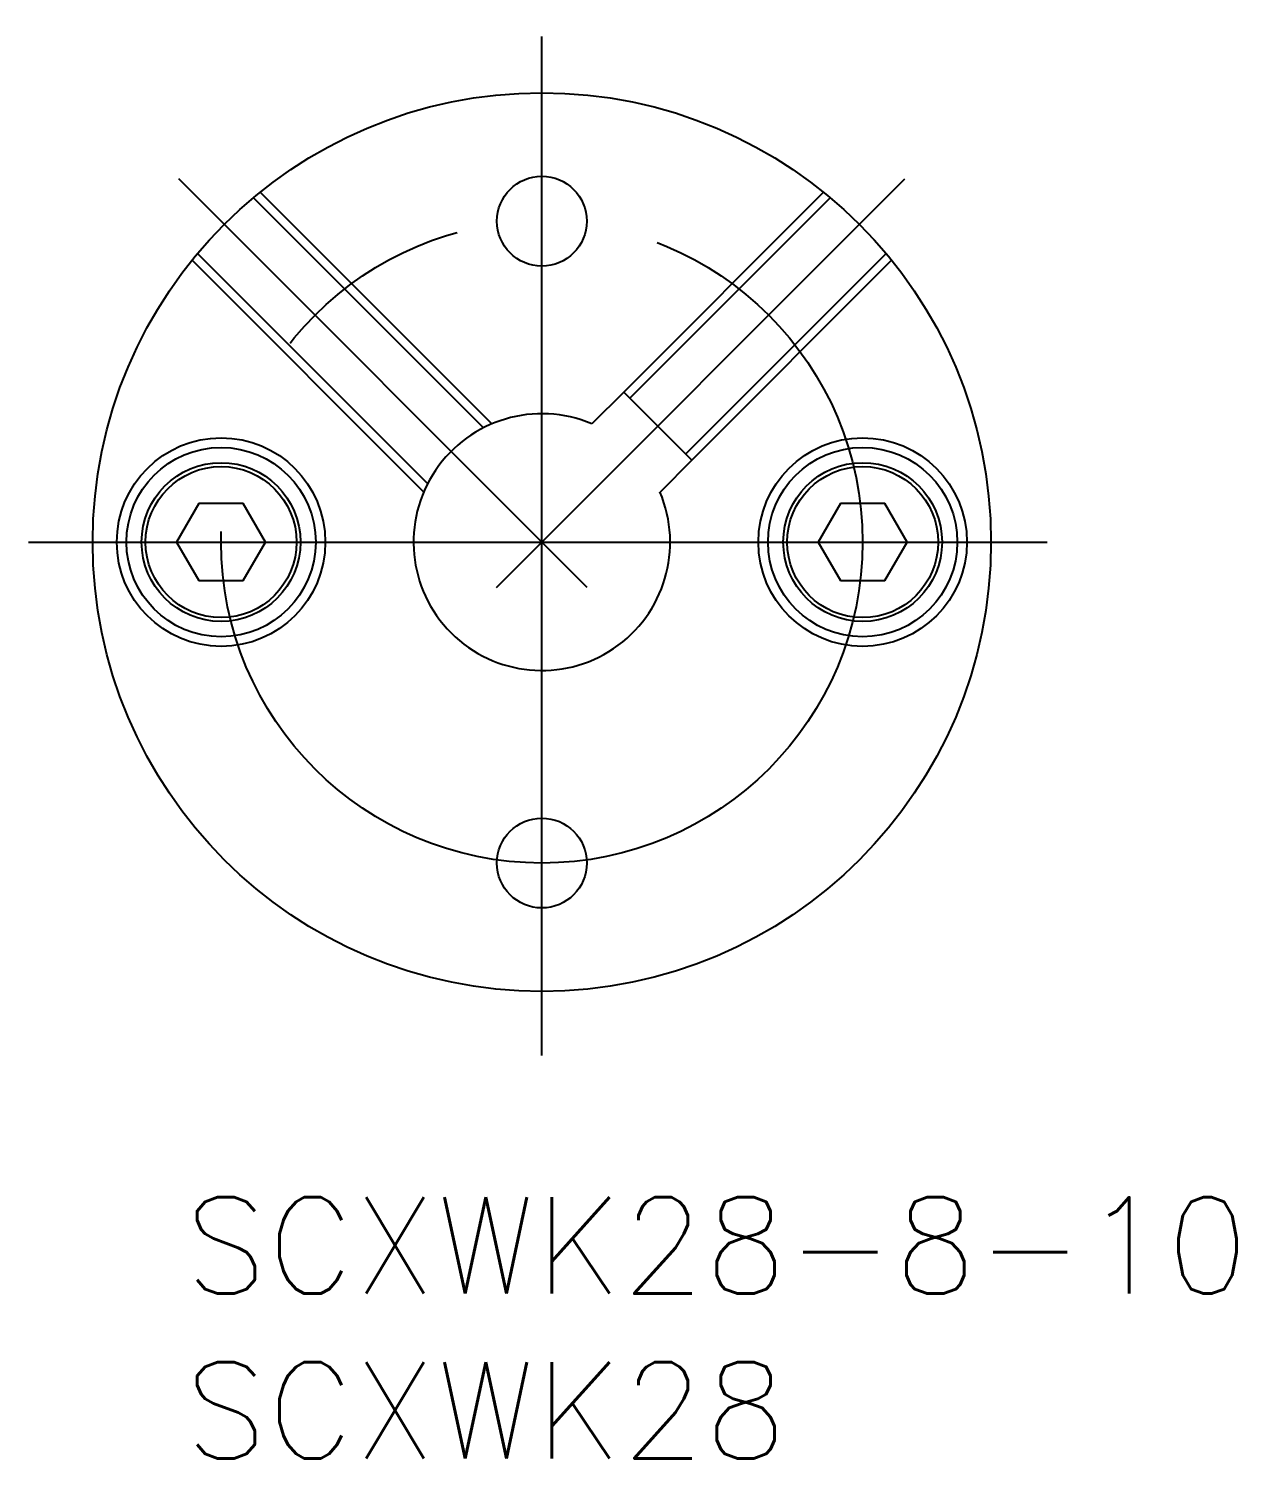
# Model space of a CAD drawing. Extents: x -16 to 111, y -29 to 16.
# Drawn here: x -16 to 21.65, y -28.55 to 16 of the extents above; entities that cross this region are included whole.
import ezdxf

# ---------------------------------------------------------------- set-up
doc = ezdxf.new("R2010")
doc.units = 0
doc.linetypes.add('CENTER', pattern=[50.8, 31.75, -6.35, 6.35, -6.35])
doc.linetypes.add('DASHED', pattern=[19.05, 12.7, -6.35])
doc.layers.get('0').update_dxf_attribs({"linetype": 'CONTINUOUS'})
doc.layers.add('CENTER', color=1, linetype='CENTER')
doc.styles.get("Standard").update_dxf_attribs({"font": 'txt.shx', "height": 3, "bigfont": 'bigfont.shx'})

msp = doc.modelspace()

# ---------------------------------------------------------------- linework, layer by layer
at = {"color": 3, "linetype": 'DASHED'}
for p, q in [((-1.822, 3.561), (-8.992, 10.731)), ((-1.561, 3.683), (-8.782, 10.903)), ((2.551, 4.673), (8.782, 10.903)), ((2.743, 4.481), (8.992, 10.731)), ((-3.561, 1.822), (-10.731, 8.992)), ((4.481, 2.743), (10.731, 8.992)), ((-3.683, 1.561), (-10.903, 8.782)), ((4.673, 2.551), (10.903, 8.782))]:
    msp.add_line(p, q, dxfattribs=at)
at = {"color": 7, "linetype": 'CONTINUOUS'}
for p, q in [((2.551, 4.673), (1.561, 3.683)), ((4.673, 2.551), (2.551, 4.673)), ((4.673, 2.551), (3.683, 1.561)), ((-10.693, 1.2), (-11.386, 0)), ((-9.307, 1.2), (-10.693, 1.2)), ((-8.614, 0), (-9.307, 1.2)), ((9.307, 1.2), (8.614, 0)), ((10.693, 1.2), (9.307, 1.2)), ((11.386, 0), (10.693, 1.2)), ((-11.386, 0), (-10.693, -1.2)), ((-9.307, -1.2), (-8.614, 0)), ((8.614, 0), (9.307, -1.2)), ((10.693, -1.2), (11.386, 0)), ((-10.693, -1.2), (-9.307, -1.2)), ((9.307, -1.2), (10.693, -1.2))]:
    msp.add_line(p, q, dxfattribs=at)
for centre, radius in [((0, 0), 14), ((0, 10), 1.4), ((-10, 0), 3.25), ((10, 0), 3.25), ((-10, 0), 2.95), ((10, 0), 2.95), ((-10, 0), 2.475), ((-10, 0), 2.353), ((10, 0), 2.475), ((10, 0), 2.353), ((0, -10), 1.4)]:
    msp.add_circle(centre, radius, dxfattribs=at)
msp.add_arc((0, 0), 4, 67.0243, 22.9757, dxfattribs=at)
at = {"layer": 'CENTER', "color": 1, "linetype": 'CENTER'}
for p, q in [((0, -16), (0, 16)), ((1.414, -1.414), (-11.314, 11.314)), ((-1.414, -1.414), (11.314, 11.314)), ((-16, 0), (16, 0))]:
    msp.add_line(p, q, dxfattribs=at)
msp.add_circle((0, 0), 10, dxfattribs=at)

# ---------------------------------------------------------------- texts
at = {"color": 7, "linetype": 'CONTINUOUS'}
for s, p in [('SCXWK28-8-10', (-11.135, -23.415)), ('SCXWK28', (-11.135, -28.55))]:
    msp.add_text(s, height=3, dxfattribs=at).set_placement(p)

doc.saveas('drawing.dxf')
